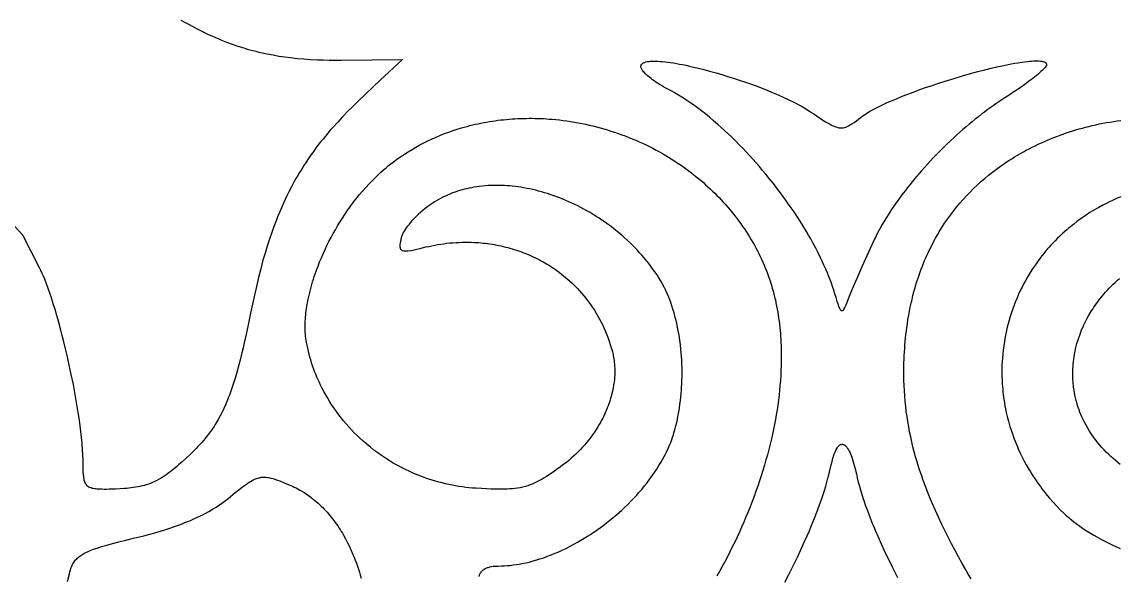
# Model space of a CAD drawing. Extents: x -500 to 500, y -1000 to 1000.
# Drawn here: x -203.5 to 68.2, y 700.5 to 837.6 of the extents above; entities that cross this region are included whole.
import ezdxf

# ---------------------------------------------------------------- set-up
doc = ezdxf.new("R2010")
doc.units = 0
doc.layers.add('APS_GEOMETR_', color=18, linetype='CONTINUOUS')

msp = doc.modelspace()

# ---------------------------------------------------------------- linework, layer by layer
at = {"layer": 'APS_GEOMETR_'}
for points in [[(-164.1, 838.09), (-163.02, 837.48), (-162.09, 836.96), (-161.31, 836.54), (-160.22, 835.96), (-159.76, 835.72), (-158.58, 835.14), (-157.48, 834.62), (-156.48, 834.16), (-155.56, 833.76), (-154.74, 833.41), (-154.01, 833.11), (-152.84, 832.64), (-151.4, 832.12), (-150.5, 831.8), (-149.47, 831.46), (-148.3, 831.1), (-147.67, 830.92), (-147.01, 830.73), (-146.31, 830.54), (-145.58, 830.36), (-144.82, 830.17), (-144.02, 829.98), (-142.74, 829.71), (-141.29, 829.44), (-139.85, 829.19), (-138.4, 828.97), (-136.94, 828.78), (-135.29, 828.6), (-133.63, 828.46), (-131.98, 828.34), (-130.32, 828.26), (-128.85, 828.22), (-127.38, 828.19), (-125.91, 828.18), (-124.43, 828.18), (-116.84, 828.26), (-109.25, 828.36), (-114.73, 823.18), (-120.2, 818), (-120.98, 817.25), (-121.55, 816.7), (-122.82, 815.43), (-124.06, 814.15), (-125.29, 812.84), (-126.5, 811.52), (-127.12, 810.81), (-127.73, 810.09), (-128.33, 809.37), (-128.92, 808.64), (-129.51, 807.91), (-130.09, 807.17), (-130.66, 806.42), (-131.21, 805.66), (-131.84, 804.79), (-132.49, 803.85), (-133.1, 802.94), (-133.67, 802.06), (-134.2, 801.21), (-134.71, 800.39), (-135.18, 799.61), (-135.61, 798.85), (-136.02, 798.13), (-136.4, 797.45), (-136.75, 796.8), (-137.36, 795.61), (-137.87, 794.58), (-138.29, 793.7), (-138.65, 792.92), (-139.2, 791.65), (-139.7, 790.48), (-140.15, 789.41), (-140.53, 788.43), (-141.16, 786.78), (-141.61, 785.54), (-142.19, 783.83), (-142.75, 782.11), (-143.27, 780.39), (-143.78, 778.65), (-144.35, 776.5), (-144.9, 774.34), (-145.42, 772.17), (-145.92, 770), (-146.39, 767.78), (-146.85, 765.56), (-147.35, 763.1), (-147.88, 760.64), (-148.42, 758.19), (-148.71, 756.97), (-149, 755.74), (-149.38, 754.23), (-149.77, 752.72), (-150.18, 751.22), (-150.61, 749.72), (-150.83, 748.97), (-151.07, 748.22), (-151.31, 747.48), (-151.56, 746.75), (-151.82, 746.01), (-152.08, 745.28), (-152.36, 744.55), (-152.65, 743.83), (-153.04, 742.89), (-153.45, 741.97), (-153.89, 741.05), (-154.35, 740.15), (-154.84, 739.26), (-155.09, 738.82), (-155.35, 738.38), (-155.62, 737.95), (-155.89, 737.52), (-156.17, 737.1), (-156.45, 736.68), (-156.84, 736.13), (-157.25, 735.59), (-157.66, 735.06), (-158.08, 734.54), (-158.52, 734.02), (-158.96, 733.51), (-159.42, 733.01), (-159.88, 732.51), (-160.34, 732.02), (-160.82, 731.54), (-161.3, 731.06), (-161.79, 730.59), (-162.77, 729.66), (-163.77, 728.75), (-164.67, 727.97), (-165.13, 727.58), (-165.59, 727.19), (-166.05, 726.81), (-166.52, 726.44), (-167, 726.08), (-167.49, 725.73), (-167.98, 725.39), (-168.48, 725.06), (-168.99, 724.74), (-169.5, 724.44), (-170.03, 724.16), (-170.56, 723.9), (-171.1, 723.65), (-171.65, 723.42), (-172.16, 723.24), (-172.68, 723.06), (-173.2, 722.91), (-173.73, 722.77), (-174.27, 722.65), (-174.8, 722.54), (-175.35, 722.44), (-175.89, 722.36), (-176.44, 722.28), (-176.98, 722.22), (-177.53, 722.16), (-178.08, 722.12), (-179.18, 722.04), (-180.28, 721.99), (-181.84, 721.94), (-182.52, 721.93), (-183.14, 721.93), (-183.69, 721.94), (-184.18, 721.95), (-184.6, 721.97), (-184.95, 722), (-185.23, 722.03), (-185.51, 722.06), (-185.8, 722.12), (-186.08, 722.18), (-186.35, 722.27), (-186.61, 722.37), (-186.74, 722.43), (-186.86, 722.5), (-186.98, 722.58), (-187.09, 722.66), (-187.19, 722.74), (-187.28, 722.83), (-187.45, 723.02), (-187.6, 723.24), (-187.73, 723.46), (-187.85, 723.7), (-187.94, 723.95), (-188.02, 724.2), (-188.07, 724.45), (-188.13, 724.75), (-188.17, 725.04), (-188.24, 725.63), (-188.29, 726.22), (-188.32, 726.82), (-188.34, 728.01), (-188.34, 729.2), (-188.37, 730.45), (-188.43, 731.7), (-188.54, 733.27), (-188.69, 734.84), (-188.85, 736.25), (-189.03, 737.67), (-189.22, 739.08), (-189.42, 740.48), (-189.83, 742.96), (-190.27, 745.43), (-190.73, 747.89), (-191.23, 750.35), (-191.73, 752.66), (-192.21, 754.77), (-192.66, 756.7), (-193.09, 758.44), (-193.48, 759.99), (-193.83, 761.35), (-194.42, 763.52), (-194.83, 764.97), (-195.26, 766.42), (-195.7, 767.86), (-196.16, 769.3), (-196.56, 770.47), (-196.97, 771.63), (-197.39, 772.79), (-197.83, 773.94), (-198.13, 774.66), (-198.44, 775.37), (-198.76, 776.07), (-199.1, 776.77), (-203.23, 784.87), (-218.06, 800.87)], [(-90.26, 700.4), (-90.24, 700.52), (-90.2, 700.65), (-90.15, 700.8), (-90.09, 700.96), (-90.01, 701.12), (-89.9, 701.3), (-89.78, 701.47), (-89.64, 701.65), (-89.46, 701.82), (-89.26, 701.99), (-89.03, 702.16), (-88.77, 702.31), (-88.59, 702.41), (-88.4, 702.49), (-88.21, 702.57), (-88.01, 702.63), (-87.81, 702.69), (-87.61, 702.74), (-87.2, 702.82), (-86.78, 702.88), (-86.36, 702.92), (-85.94, 702.94), (-85.52, 702.95), (-84.76, 702.97), (-83.99, 703), (-83.32, 703.05), (-82.65, 703.1), (-81.81, 703.21), (-81.03, 703.32), (-80.33, 703.43), (-79.69, 703.55), (-78.63, 703.77), (-77.84, 703.95), (-76.89, 704.21), (-76.02, 704.46), (-75.23, 704.71), (-74.52, 704.94), (-73.34, 705.36), (-72.46, 705.69), (-71.46, 706.11), (-70.54, 706.5), (-69.71, 706.88), (-68.96, 707.23), (-68.3, 707.56), (-67.72, 707.86), (-66.8, 708.34), (-65.9, 708.84), (-65.05, 709.34), (-64.24, 709.83), (-63.46, 710.31), (-62.73, 710.78), (-62.04, 711.24), (-61.39, 711.68), (-60.78, 712.1), (-60.2, 712.52), (-59.67, 712.91), (-58.7, 713.64), (-57.89, 714.29), (-57.2, 714.85), (-56.61, 715.35), (-55.59, 716.24), (-54.96, 716.81), (-54.25, 717.46), (-53.48, 718.21), (-52.64, 719.06), (-52.19, 719.52), (-51.74, 720), (-51.26, 720.51), (-50.78, 721.05), (-50.01, 721.93), (-49.32, 722.77), (-48.7, 723.56), (-48.14, 724.29), (-47.65, 724.95), (-47.22, 725.55), (-46.85, 726.09), (-46.27, 726.95), (-45.74, 727.81), (-45.26, 728.61), (-44.85, 729.35), (-44.48, 730.03), (-44.16, 730.63), (-43.89, 731.17), (-43.47, 732.04), (-43.13, 732.83), (-42.83, 733.57), (-42.58, 734.25), (-42.36, 734.86), (-42.17, 735.42), (-42.02, 735.91), (-41.79, 736.7), (-41.56, 737.62), (-41.35, 738.48), (-41.18, 739.26), (-41.04, 739.96), (-40.82, 741.16), (-40.67, 742.05), (-40.54, 743.01), (-40.42, 743.93), (-40.33, 744.81), (-40.24, 745.66), (-40.18, 746.47), (-40.13, 747.24), (-40.08, 747.98), (-40.05, 748.67), (-40.02, 749.96), (-40.02, 751.09), (-40.03, 752.07), (-40.05, 752.89), (-40.11, 754.1), (-40.16, 754.85), (-40.22, 755.71), (-40.31, 756.66), (-40.43, 757.71), (-40.58, 758.87), (-40.77, 760.12), (-40.95, 761.14), (-41.14, 762.09), (-41.32, 762.96), (-41.51, 763.75), (-41.69, 764.47), (-42.01, 765.66), (-42.27, 766.54), (-42.55, 767.39), (-42.83, 768.16), (-43.09, 768.87), (-43.33, 769.5), (-43.77, 770.55), (-44.12, 771.32), (-44.44, 771.99), (-44.76, 772.59), (-45.05, 773.13), (-45.33, 773.62), (-45.82, 774.43), (-46.21, 775.02), (-46.75, 775.79), (-47.23, 776.46), (-48.01, 777.49), (-48.51, 778.14), (-48.73, 778.4), (-49.49, 779.31), (-49.98, 779.87), (-50.54, 780.5), (-51.18, 781.19), (-51.9, 781.94), (-52.71, 782.75), (-53.62, 783.6), (-54.37, 784.29), (-54.97, 784.81), (-55.69, 785.42), (-56.53, 786.11), (-57, 786.49), (-57.5, 786.88), (-58.04, 787.28), (-58.61, 787.7), (-59.22, 788.13), (-59.86, 788.57), (-60.54, 789.03), (-61.26, 789.49), (-62.02, 789.96), (-62.81, 790.44), (-63.57, 790.87), (-64.33, 791.29), (-65.1, 791.7), (-65.87, 792.1), (-66.6, 792.45), (-67.33, 792.8), (-68.06, 793.13), (-68.8, 793.45), (-69.54, 793.76), (-70.29, 794.06), (-71.04, 794.35), (-71.8, 794.62), (-72.67, 794.92), (-73.38, 795.14), (-74.1, 795.36), (-74.82, 795.57), (-75.54, 795.76), (-76.26, 795.95), (-76.98, 796.12), (-77.71, 796.28), (-78.44, 796.43), (-79.28, 796.59), (-79.95, 796.69), (-80.62, 796.79), (-81.3, 796.88), (-81.97, 796.96), (-82.65, 797.03), (-83.32, 797.08), (-84, 797.12), (-84.68, 797.15), (-85.45, 797.17), (-86.12, 797.17), (-86.79, 797.16), (-87.46, 797.13), (-88.13, 797.1), (-88.8, 797.05), (-89.47, 796.99), (-90.14, 796.92), (-90.8, 796.83), (-91.56, 796.71), (-92.15, 796.6), (-92.73, 796.48), (-93.32, 796.35), (-93.9, 796.21), (-94.48, 796.06), (-95.06, 795.89), (-95.63, 795.72), (-96.2, 795.52), (-96.84, 795.29), (-97.48, 795.03), (-98.07, 794.78), (-98.6, 794.53), (-99.07, 794.31), (-99.86, 793.9), (-100.44, 793.58), (-101.29, 793.06), (-101.99, 792.61), (-102.94, 791.94), (-103.61, 791.42), (-104.21, 790.93), (-104.76, 790.46), (-105.24, 790.04), (-105.66, 789.64), (-106.03, 789.29), (-106.6, 788.72), (-106.98, 788.3), (-107.35, 787.88), (-107.71, 787.44), (-108.06, 787), (-108.32, 786.63), (-108.57, 786.25), (-108.81, 785.87), (-109.05, 785.47), (-109.17, 785.22), (-109.28, 784.96), (-109.38, 784.69), (-109.47, 784.42), (-109.61, 783.86), (-109.74, 783.31), (-109.8, 782.95), (-109.86, 782.6), (-109.88, 782.26), (-109.87, 781.92), (-109.84, 781.73), (-109.79, 781.55), (-109.71, 781.4), (-109.61, 781.28), (-109.52, 781.19), (-109.43, 781.12), (-109.28, 781.05), (-109.2, 781.02), (-108.91, 780.97), (-108.61, 780.93), (-108.25, 780.94), (-107.88, 780.97), (-107.13, 781.09), (-106.39, 781.22), (-105.65, 781.39), (-104.92, 781.56), (-103.45, 781.92), (-102.72, 782.08), (-101.98, 782.24), (-101.24, 782.38), (-100.5, 782.51), (-99.75, 782.63), (-99, 782.74), (-98.25, 782.83), (-97.5, 782.91), (-96.75, 782.97), (-95.99, 783.03), (-95.24, 783.07), (-94.48, 783.09), (-93.73, 783.11), (-92.97, 783.11), (-92.22, 783.09), (-91.47, 783.06), (-90.91, 783.03), (-90.36, 782.99), (-89.8, 782.94), (-89.25, 782.89), (-88.69, 782.83), (-88.14, 782.76), (-87.58, 782.68), (-87.03, 782.59), (-86.48, 782.5), (-85.92, 782.4), (-85.37, 782.29), (-84.82, 782.17), (-84.28, 782.04), (-83.73, 781.91), (-83.18, 781.77), (-82.64, 781.62), (-82.1, 781.47), (-81.56, 781.3), (-81.03, 781.13), (-80.5, 780.95), (-79.97, 780.77), (-79.44, 780.57), (-78.92, 780.37), (-78.4, 780.16), (-77.88, 779.95), (-77.37, 779.72), (-76.86, 779.49), (-76.35, 779.25), (-75.85, 779.01), (-75.36, 778.75), (-74.87, 778.49), (-74.38, 778.22), (-73.62, 777.78), (-72.86, 777.32), (-72.12, 776.84), (-71.38, 776.34), (-70.66, 775.82), (-69.95, 775.28), (-69.26, 774.73), (-68.57, 774.15), (-67.9, 773.57), (-67.25, 772.96), (-66.61, 772.34), (-65.99, 771.71), (-65.38, 771.06), (-64.8, 770.4), (-64.23, 769.72), (-63.67, 769.03), (-63.16, 768.36), (-62.67, 767.67), (-62.19, 766.97), (-61.73, 766.26), (-61.28, 765.53), (-60.85, 764.8), (-60.44, 764.05), (-60.04, 763.29), (-59.67, 762.53), (-59.31, 761.76), (-58.97, 760.98), (-58.65, 760.19), (-58.34, 759.39), (-58.06, 758.59), (-57.8, 757.79), (-57.55, 756.98), (-57.42, 756.53), (-57.28, 755.98), (-57.12, 755.35), (-57.05, 755), (-56.98, 754.63), (-56.91, 754.24), (-56.85, 753.83), (-56.8, 753.39), (-56.75, 752.93), (-56.71, 752.45), (-56.69, 751.94), (-56.68, 751.42), (-56.68, 750.87), (-56.7, 750.36), (-56.73, 749.79), (-56.78, 749.17), (-56.86, 748.5), (-56.96, 747.78), (-57.1, 747.01), (-57.27, 746.21), (-57.47, 745.36), (-57.59, 744.92), (-57.72, 744.47), (-57.86, 744.02), (-58.01, 743.55), (-58.17, 743.08), (-58.35, 742.6), (-58.54, 742.11), (-58.74, 741.61), (-58.95, 741.11), (-59.18, 740.6), (-59.42, 740.08), (-59.68, 739.56), (-59.96, 739.03), (-60.25, 738.5), (-60.55, 737.96), (-60.88, 737.42), (-61.29, 736.75), (-61.72, 736.1), (-62.17, 735.45), (-62.64, 734.82), (-63.11, 734.19), (-63.61, 733.58), (-64.12, 732.97), (-64.64, 732.38), (-65.18, 731.8), (-65.73, 731.23), (-66.29, 730.68), (-66.87, 730.14), (-67.45, 729.62), (-68.05, 729.11), (-68.66, 728.61), (-69.28, 728.13), (-70.48, 727.24), (-71.08, 726.81), (-71.69, 726.38), (-72.31, 725.96), (-72.93, 725.55), (-73.56, 725.15), (-74.2, 724.75), (-74.67, 724.47), (-75.16, 724.2), (-75.65, 723.93), (-76.14, 723.68), (-76.65, 723.45), (-77.16, 723.23), (-77.67, 723.03), (-78.2, 722.84), (-78.82, 722.65), (-79.45, 722.49), (-80.09, 722.35), (-80.74, 722.24), (-81.39, 722.15), (-82.04, 722.08), (-82.7, 722.03), (-83.35, 721.99), (-83.93, 721.97), (-84.62, 721.96), (-85.42, 721.96), (-86.33, 721.97), (-87.35, 722), (-88.47, 722.05), (-89.7, 722.11), (-91.04, 722.19), (-91.89, 722.26), (-92.73, 722.33), (-93.57, 722.43), (-94.42, 722.54), (-95.26, 722.66), (-96.1, 722.8), (-96.93, 722.95), (-97.77, 723.12), (-98.6, 723.31), (-99.43, 723.51), (-100.25, 723.72), (-101.07, 723.95), (-101.88, 724.19), (-102.69, 724.45), (-103.49, 724.72), (-104.29, 725.01), (-105.35, 725.42), (-106.41, 725.86), (-107.46, 726.33), (-108.49, 726.82), (-109.52, 727.34), (-110.53, 727.88), (-111.53, 728.45), (-112.51, 729.04), (-113.48, 729.66), (-114.44, 730.3), (-115.38, 730.96), (-116.3, 731.65), (-117.2, 732.35), (-118.09, 733.08), (-118.95, 733.83), (-119.79, 734.6), (-120.5, 735.27), (-121.19, 735.96), (-121.87, 736.66), (-122.53, 737.38), (-123.18, 738.12), (-123.81, 738.87), (-124.43, 739.63), (-125.03, 740.41), (-125.61, 741.19), (-126.17, 742), (-126.72, 742.81), (-127.25, 743.63), (-127.76, 744.47), (-128.25, 745.31), (-128.72, 746.17), (-129.17, 747.03), (-129.5, 747.7), (-129.82, 748.37), (-130.13, 749.05), (-130.43, 749.74), (-130.71, 750.43), (-130.99, 751.13), (-131.25, 751.83), (-131.5, 752.54), (-131.73, 753.25), (-131.96, 753.96), (-132.17, 754.68), (-132.36, 755.4), (-132.55, 756.12), (-132.71, 756.85), (-132.87, 757.58), (-133.01, 758.31), (-133.09, 758.83), (-133.17, 759.34), (-133.23, 759.86), (-133.27, 760.38), (-133.31, 760.91), (-133.33, 761.43), (-133.34, 761.96), (-133.34, 762.48), (-133.33, 763.01), (-133.31, 763.53), (-133.28, 764.06), (-133.24, 764.58), (-133.2, 765.1), (-133.14, 765.62), (-133.08, 766.14), (-133, 766.66), (-132.9, 767.33), (-132.78, 768.01), (-132.66, 768.68), (-132.52, 769.35), (-132.37, 770.02), (-132.21, 770.68), (-132.05, 771.34), (-131.87, 772.01), (-131.68, 772.66), (-131.49, 773.32), (-131.29, 773.97), (-131.07, 774.63), (-130.85, 775.27), (-130.63, 775.92), (-130.39, 776.56), (-130.15, 777.2), (-129.75, 778.23), (-129.32, 779.25), (-128.88, 780.26), (-128.42, 781.27), (-127.94, 782.27), (-127.45, 783.26), (-126.94, 784.25), (-126.41, 785.22), (-125.86, 786.19), (-125.3, 787.14), (-124.73, 788.09), (-124.13, 789.03), (-123.52, 789.95), (-122.9, 790.87), (-122.26, 791.77), (-121.61, 792.66), (-121.19, 793.22), (-120.77, 793.76), (-120.35, 794.28), (-119.94, 794.79), (-119.12, 795.76), (-118.32, 796.67), (-117.53, 797.53), (-116.76, 798.33), (-116.01, 799.07), (-115.29, 799.77), (-114.59, 800.41), (-113.92, 801), (-113.27, 801.55), (-112.67, 802.05), (-112.09, 802.5), (-111.56, 802.91), (-110.61, 803.62), (-109.7, 804.26), (-108.77, 804.88), (-107.84, 805.49), (-106.88, 806.07), (-105.92, 806.63), (-104.94, 807.17), (-103.94, 807.69), (-102.94, 808.19), (-101.93, 808.67), (-100.91, 809.12), (-99.87, 809.56), (-98.83, 809.97), (-97.79, 810.36), (-96.73, 810.73), (-95.67, 811.08), (-94.61, 811.4), (-93.93, 811.6), (-93.25, 811.78), (-92.57, 811.96), (-91.89, 812.13), (-91.2, 812.29), (-90.51, 812.44), (-89.82, 812.58), (-89.12, 812.72), (-88.43, 812.85), (-87.73, 812.96), (-87.03, 813.07), (-86.33, 813.18), (-85.63, 813.27), (-84.92, 813.36), (-84.22, 813.43), (-83.51, 813.5), (-82.81, 813.56), (-82.1, 813.62), (-81.39, 813.66), (-80.68, 813.7), (-79.97, 813.73), (-79.27, 813.75), (-78.56, 813.76), (-77.85, 813.77), (-77.14, 813.77), (-76.43, 813.76), (-75.73, 813.74), (-75.02, 813.72), (-74.32, 813.68), (-73.61, 813.64), (-72.91, 813.59), (-72.21, 813.54), (-71.29, 813.45), (-70.37, 813.36), (-69.45, 813.24), (-68.53, 813.12), (-67.61, 812.98), (-66.69, 812.83), (-65.77, 812.67), (-64.86, 812.49), (-63.94, 812.3), (-63.03, 812.1), (-62.12, 811.88), (-61.22, 811.65), (-60.31, 811.41), (-59.41, 811.16), (-58.52, 810.9), (-57.62, 810.62), (-56.73, 810.33), (-55.85, 810.03), (-54.97, 809.71), (-54.09, 809.39), (-53.22, 809.05), (-52.36, 808.7), (-51.5, 808.33), (-50.64, 807.96), (-49.79, 807.58), (-48.95, 807.18), (-48.11, 806.77), (-47.29, 806.35), (-46.46, 805.92), (-45.65, 805.48), (-44.84, 805.02), (-44.04, 804.56), (-43.39, 804.17), (-42.74, 803.77), (-42.1, 803.36), (-41.46, 802.94), (-40.82, 802.52), (-40.19, 802.08), (-39.57, 801.64), (-38.95, 801.2), (-38.33, 800.74), (-37.72, 800.28), (-37.11, 799.8), (-36.51, 799.32), (-35.92, 798.84), (-35.33, 798.34), (-34.75, 797.84), (-34.18, 797.33), (-33.61, 796.82), (-33.04, 796.3), (-32.49, 795.77), (-31.94, 795.23), (-31.4, 794.69), (-30.86, 794.14), (-30.33, 793.58), (-29.81, 793.02), (-29.3, 792.45), (-28.8, 791.88), (-28.3, 791.3), (-27.81, 790.71), (-27.33, 790.12), (-26.86, 789.52), (-26.4, 788.91), (-25.95, 788.3), (-25.49, 787.67), (-25.04, 787.03), (-24.59, 786.38), (-24.16, 785.73), (-23.74, 785.07), (-23.32, 784.4), (-22.91, 783.73), (-22.51, 783.05), (-22.13, 782.37), (-21.75, 781.68), (-21.38, 780.99), (-21.02, 780.29), (-20.68, 779.58), (-20.34, 778.88), (-20.01, 778.16), (-19.7, 777.45), (-19.41, 776.75), (-19.13, 776.05), (-18.86, 775.34), (-18.6, 774.63), (-18.35, 773.92), (-18.12, 773.2), (-17.89, 772.47), (-17.68, 771.74), (-17.48, 771.01), (-17.28, 770.28), (-17.1, 769.54), (-16.93, 768.8), (-16.77, 768.06), (-16.62, 767.31), (-16.47, 766.56), (-16.34, 765.81), (-16.22, 765.06), (-16.11, 764.3), (-16, 763.55), (-15.91, 762.79), (-15.82, 762.03), (-15.75, 761.27), (-15.68, 760.51), (-15.62, 759.75), (-15.57, 758.99), (-15.53, 758.23), (-15.5, 757.47), (-15.47, 756.71), (-15.46, 755.96), (-15.45, 755.2), (-15.45, 754.44), (-15.46, 753.69), (-15.49, 752.47), (-15.53, 751.26), (-15.6, 750.05), (-15.68, 748.84), (-15.78, 747.63), (-15.89, 746.42), (-16.02, 745.21), (-16.17, 744), (-16.33, 742.8), (-16.51, 741.6), (-16.71, 740.4), (-16.92, 739.2), (-17.14, 738.01), (-17.38, 736.82), (-17.64, 735.63), (-17.9, 734.45), (-18.22, 733.13), (-18.55, 731.82), (-18.89, 730.51), (-19.25, 729.2), (-19.63, 727.9), (-20.02, 726.6), (-20.43, 725.31), (-20.85, 724.02), (-21.29, 722.73), (-21.74, 721.45), (-22.21, 720.17), (-22.68, 718.9), (-23.18, 717.63), (-23.68, 716.36), (-24.2, 715.11), (-24.74, 713.85), (-25.28, 712.6), (-25.84, 711.36), (-26.41, 710.12), (-26.99, 708.89), (-27.59, 707.67), (-28.19, 706.45), (-28.81, 705.24), (-29.44, 704.03), (-30.08, 702.83), (-30.73, 701.64), (-31.39, 700.45)], [(31.52, 699.78), (30.85, 700.93), (30.24, 701.99), (29.34, 703.58), (28.45, 705.19), (27.57, 706.81), (26.71, 708.43), (25.86, 710.07), (25.04, 711.71), (24.23, 713.37), (23.45, 715.03), (22.69, 716.71), (21.96, 718.39), (21.25, 720.09), (20.91, 720.94), (20.57, 721.8), (20.24, 722.66), (19.92, 723.52), (19.61, 724.38), (19.31, 725.24), (19.01, 726.11), (18.72, 726.98), (18.44, 727.86), (18.17, 728.73), (17.81, 729.96), (17.47, 731.19), (17.15, 732.43), (16.85, 733.67), (16.58, 734.92), (16.32, 736.18), (16.08, 737.44), (15.86, 738.7), (15.67, 739.97), (15.49, 741.24), (15.34, 742.51), (15.21, 743.78), (15.1, 745.06), (15.02, 746.33), (14.95, 747.61), (14.91, 748.88), (14.9, 749.76), (14.89, 750.64), (14.89, 751.52), (14.9, 752.4), (14.92, 753.27), (14.95, 754.15), (14.99, 755.03), (15.03, 755.91), (15.09, 756.79), (15.15, 757.66), (15.23, 758.54), (15.31, 759.41), (15.41, 760.29), (15.51, 761.16), (15.62, 762.03), (15.75, 762.9), (15.91, 763.97), (16.09, 765.01), (16.28, 766.03), (16.48, 767.03), (16.7, 768.01), (16.92, 768.96), (17.15, 769.88), (17.38, 770.79), (17.63, 771.67), (17.88, 772.53), (18.14, 773.36), (18.4, 774.18), (18.67, 774.96), (18.94, 775.73), (19.21, 776.47), (19.49, 777.19), (19.76, 777.89), (20.04, 778.57), (20.32, 779.22), (20.6, 779.85), (20.88, 780.46), (21.15, 781.04), (21.7, 782.15), (22.22, 783.16), (22.73, 784.09), (23.21, 784.93), (23.66, 785.68), (24.31, 786.74), (24.99, 787.78), (25.69, 788.8), (26.42, 789.81), (27.17, 790.81), (27.95, 791.79), (28.75, 792.75), (29.57, 793.69), (30.41, 794.61), (31.28, 795.51), (32.16, 796.39), (33.06, 797.26), (33.98, 798.09), (34.92, 798.91), (35.88, 799.7), (36.85, 800.47), (37.51, 800.97), (38.17, 801.46), (38.84, 801.94), (39.52, 802.41), (40.21, 802.88), (40.9, 803.33), (41.6, 803.77), (42.31, 804.21), (43.02, 804.63), (43.74, 805.05), (44.47, 805.45), (45.2, 805.85), (45.93, 806.24), (46.67, 806.62), (47.42, 806.98), (48.17, 807.34), (48.93, 807.69), (49.69, 808.03), (50.45, 808.36), (51.22, 808.68), (51.99, 808.99), (52.77, 809.3), (53.55, 809.59), (54.33, 809.87), (55.11, 810.14), (55.9, 810.4), (56.69, 810.66), (57.49, 810.9), (58.28, 811.13), (59.08, 811.35), (59.87, 811.57), (60.67, 811.77), (61.54, 811.98), (62.41, 812.18), (63.28, 812.36), (64.16, 812.53), (65.04, 812.7), (65.92, 812.85), (66.81, 812.99), (67.7, 813.11), (68.59, 813.23)], [(68.6, 794.36), (67.7, 793.99), (66.55, 793.46), (65.84, 793.12), (65.03, 792.72), (64.14, 792.26), (63.16, 791.72), (62.64, 791.43), (62.11, 791.11), (61.55, 790.78), (60.97, 790.42), (60.06, 789.83), (59.05, 789.14), (58.43, 788.7), (57.73, 788.19), (56.96, 787.6), (56.12, 786.93), (55.68, 786.56), (55.23, 786.17), (54.76, 785.76), (54.27, 785.32), (53.5, 784.6), (52.96, 784.08), (52.33, 783.45), (51.62, 782.7), (51.23, 782.29), (50.83, 781.84), (50.41, 781.36), (49.97, 780.85), (49.52, 780.3), (49.06, 779.72), (48.59, 779.11), (48.11, 778.46), (47.62, 777.78), (47.12, 777.05), (46.58, 776.24), (46.06, 775.41), (45.56, 774.58), (45.07, 773.73), (44.6, 772.87), (44.15, 772), (43.72, 771.12), (43.3, 770.23), (42.91, 769.33), (42.53, 768.42), (42.17, 767.51), (41.84, 766.59), (41.52, 765.67), (41.22, 764.73), (40.94, 763.8), (40.69, 762.86), (40.48, 762.05), (40.21, 760.84), (39.98, 759.66), (39.78, 758.53), (39.61, 757.45), (39.48, 756.4), (39.37, 755.41), (39.28, 754.46), (39.22, 753.55), (39.18, 752.7), (39.16, 751.89), (39.15, 751.13), (39.16, 750.42), (39.17, 749.76), (39.2, 749.14), (39.26, 748.08), (39.3, 747.39), (39.36, 746.7), (39.43, 746.02), (39.51, 745.33), (39.6, 744.65), (39.7, 743.96), (39.81, 743.28), (39.93, 742.6), (40.07, 741.86), (40.26, 740.97), (40.49, 739.95), (40.63, 739.39), (40.78, 738.8), (40.95, 738.18), (41.14, 737.53), (41.35, 736.85), (41.59, 736.14), (41.84, 735.4), (42.12, 734.63), (42.43, 733.83), (42.76, 733.01), (42.99, 732.48), (43.21, 731.96), (43.69, 730.92), (44.19, 729.9), (44.71, 728.88), (45.19, 728.03), (45.66, 727.21), (46.12, 726.43), (46.58, 725.7), (47.02, 725), (47.46, 724.35), (47.88, 723.73), (48.3, 723.15), (48.69, 722.6), (49.07, 722.1), (49.78, 721.19), (50.41, 720.42), (50.95, 719.77), (51.82, 718.79), (52.72, 717.84), (53.63, 716.9), (54.56, 715.98), (54.99, 715.58), (55.42, 715.19), (55.86, 714.81), (56.3, 714.44), (56.97, 713.91), (57.56, 713.46), (58.49, 712.78), (59.1, 712.36), (59.36, 712.19), (60.28, 711.6), (61.13, 711.07), (61.92, 710.6), (62.64, 710.18), (63.86, 709.5), (64.78, 709.01), (65.93, 708.43), (66.66, 708.08), (67.5, 707.69), (68.44, 707.26)], [(68.47, 728.12), (67.86, 728.6), (67.26, 729.09), (66.68, 729.59), (66.1, 730.1), (65.54, 730.63), (64.99, 731.17), (64.46, 731.73), (63.94, 732.29), (63.43, 732.87), (62.94, 733.46), (62.47, 734.06), (62.17, 734.45), (61.88, 734.84), (61.34, 735.62), (60.85, 736.37), (60.4, 737.11), (59.99, 737.83), (59.62, 738.53), (59.28, 739.2), (58.98, 739.86), (58.72, 740.48), (58.48, 741.07), (58.27, 741.64), (58.08, 742.17), (57.92, 742.67), (57.78, 743.13), (57.56, 743.95), (57.41, 744.55), (57.26, 745.22), (57.12, 745.97), (56.99, 746.78), (56.93, 747.21), (56.88, 747.66), (56.83, 748.12), (56.79, 748.6), (56.76, 749.09), (56.73, 749.6), (56.72, 750.12), (56.72, 750.66), (56.72, 751.21), (56.74, 751.77), (56.77, 752.34), (56.82, 752.93), (56.88, 753.53), (56.95, 754.14), (57.04, 754.77), (57.15, 755.4), (57.27, 756.04), (57.41, 756.7), (57.57, 757.36), (57.75, 758.04), (57.95, 758.72), (58.17, 759.42), (58.42, 760.12), (58.69, 760.83), (58.91, 761.38), (59.17, 761.99), (59.47, 762.65), (59.81, 763.35), (60.2, 764.1), (60.63, 764.89), (61.12, 765.71), (61.38, 766.14), (61.66, 766.57), (61.95, 767.01), (62.26, 767.46), (62.58, 767.91), (62.91, 768.37), (63.26, 768.83), (63.63, 769.3), (64.02, 769.77), (64.42, 770.25), (64.83, 770.73), (65.27, 771.21), (65.72, 771.7), (66.19, 772.19), (66.68, 772.68), (67.19, 773.17), (67.72, 773.66), (68.26, 774.16)], [(-14.58, 698.99), (-13.61, 700.88), (-12.77, 702.54), (-12.06, 703.97), (-11.48, 705.16), (-10.69, 706.83), (-10.36, 707.53), (-9.68, 709.03), (-9.06, 710.42), (-8.51, 711.7), (-8.03, 712.85), (-7.23, 714.8), (-6.65, 716.26), (-6.21, 717.45), (-5.83, 718.49), (-5.26, 720.13), (-4.91, 721.18), (-4.77, 721.62), (-4.44, 722.72), (-4.15, 723.74), (-3.9, 724.67), (-3.68, 725.51), (-3.33, 726.94), (-3.09, 728.01), (-2.9, 728.83), (-2.79, 729.23), (-2.68, 729.64), (-2.56, 730.04), (-2.42, 730.44), (-2.28, 730.83), (-2.13, 731.22), (-1.99, 731.53), (-1.84, 731.81), (-1.7, 732.06), (-1.56, 732.28), (-1.42, 732.47), (-1.29, 732.63), (-1.16, 732.75), (-1.05, 732.85), (-0.93, 732.94), (-0.82, 733), (-0.7, 733.04), (-0.59, 733.07), (-0.48, 733.09), (-0.38, 733.09), (-0.28, 733.08), (-0.19, 733.07), (-0.03, 733.02), (0.1, 732.96), (0.22, 732.89), (0.3, 732.83), (0.39, 732.76), (0.57, 732.57), (0.76, 732.34), (0.96, 732.06), (1.16, 731.74), (1.36, 731.37), (1.57, 730.96), (1.76, 730.5), (1.98, 729.93), (2.18, 729.35), (2.37, 728.76), (2.54, 728.17), (2.7, 727.58), (2.85, 726.98), (3.13, 725.79), (3.36, 724.76), (3.61, 723.73), (3.88, 722.71), (4.13, 721.82), (4.55, 720.43), (4.83, 719.56), (4.96, 719.19), (5.43, 717.85), (5.86, 716.68), (6.55, 714.86), (7, 713.71), (7.2, 713.23), (7.84, 711.7), (8.42, 710.36), (9.35, 708.27), (9.95, 706.96), (10.21, 706.41), (11.15, 704.47), (11.98, 702.79), (13.3, 700.15)], [(-192.16, 699.09), (-191.71, 700.99), (-191.59, 701.5), (-191.45, 702.01), (-191.36, 702.31), (-191.26, 702.61), (-191.14, 702.9), (-191.01, 703.19), (-190.87, 703.47), (-190.71, 703.74), (-190.54, 704.01), (-190.35, 704.26), (-190.17, 704.48), (-189.98, 704.69), (-189.78, 704.89), (-189.56, 705.08), (-189.34, 705.26), (-189.11, 705.43), (-188.87, 705.6), (-188.63, 705.75), (-188.38, 705.9), (-188.12, 706.05), (-187.61, 706.31), (-187.08, 706.56), (-186.55, 706.78), (-186.18, 706.93), (-185.76, 707.09), (-184.82, 707.41), (-183.72, 707.76), (-182.46, 708.12), (-181.05, 708.51), (-179.48, 708.92), (-177.75, 709.36), (-175.87, 709.81), (-173.27, 710.44), (-171.82, 710.83), (-170.56, 711.18), (-169.48, 711.49), (-168.59, 711.76), (-167.35, 712.15), (-166.83, 712.32), (-165.68, 712.73), (-164.68, 713.09), (-163.82, 713.41), (-163.11, 713.69), (-162.14, 714.09), (-161.73, 714.26), (-160.57, 714.78), (-159.43, 715.33), (-158.3, 715.9), (-157.18, 716.49), (-156.28, 717.01), (-155.4, 717.55), (-154.53, 718.12), (-153.68, 718.71), (-153.04, 719.2), (-152.4, 719.69), (-150.65, 721.12), (-149.77, 721.82), (-148.87, 722.52), (-148.37, 722.89), (-147.9, 723.22), (-147.47, 723.52), (-147.07, 723.77), (-146.71, 723.99), (-146.38, 724.17), (-146.09, 724.32), (-145.85, 724.44), (-145.64, 724.52), (-145.39, 724.62), (-145.09, 724.72), (-144.75, 724.81), (-144.56, 724.85), (-144.37, 724.89), (-144.16, 724.91), (-143.94, 724.93), (-143.71, 724.95), (-143.47, 724.95), (-143.22, 724.94), (-142.97, 724.92), (-142.68, 724.89), (-142.39, 724.84), (-142.11, 724.79), (-141.83, 724.73), (-141.27, 724.58), (-140.72, 724.41), (-140.17, 724.22), (-139.62, 724.01), (-138.54, 723.58), (-137.96, 723.34), (-137.27, 723.06), (-136.48, 722.71), (-136.05, 722.5), (-135.6, 722.28), (-135.13, 722.03), (-134.64, 721.76), (-134.13, 721.46), (-133.6, 721.14), (-133.06, 720.79), (-132.51, 720.4), (-131.94, 719.99), (-131.36, 719.54), (-130.95, 719.21), (-130.55, 718.87), (-130.15, 718.52), (-129.76, 718.16), (-129.38, 717.8), (-129, 717.42), (-128.63, 717.04), (-128.26, 716.65), (-127.91, 716.26), (-127.56, 715.86), (-127.21, 715.45), (-126.87, 715.04), (-126.54, 714.62), (-126.22, 714.19), (-125.9, 713.76), (-125.59, 713.32), (-125.29, 712.88), (-124.99, 712.43), (-124.7, 711.98), (-124.41, 711.53), (-124.13, 711.07), (-123.86, 710.61), (-123.34, 709.67), (-122.84, 708.72), (-122.37, 707.76), (-121.93, 706.8), (-121.51, 705.83), (-121.22, 705.11), (-120.93, 704.39), (-120.66, 703.67), (-120.4, 702.94), (-120.15, 702.21), (-119.91, 701.47), (-119.68, 700.74), (-119.46, 699.99)]]:
    msp.add_lwpolyline(points, dxfattribs=at)
msp.add_lwpolyline([(-43.55, 820.99), (-44.03, 821.25), (-44.58, 821.55), (-45.11, 821.86), (-45.6, 822.16), (-46.07, 822.46), (-46.52, 822.75), (-46.94, 823.04), (-47.33, 823.32), (-47.69, 823.59), (-48.03, 823.86), (-48.35, 824.12), (-48.64, 824.37), (-48.9, 824.62), (-49.14, 824.85), (-49.35, 825.07), (-49.54, 825.28), (-49.7, 825.48), (-49.81, 825.62), (-49.92, 825.77), (-50.02, 825.93), (-50.1, 826.1), (-50.17, 826.27), (-50.21, 826.44), (-50.23, 826.53), (-50.23, 826.62), (-50.22, 826.7), (-50.21, 826.79), (-50.18, 826.88), (-50.14, 826.97), (-50.09, 827.05), (-50.04, 827.13), (-49.97, 827.2), (-49.9, 827.27), (-49.73, 827.4), (-49.55, 827.51), (-49.36, 827.59), (-49.16, 827.67), (-48.96, 827.72), (-48.64, 827.79), (-48.29, 827.84), (-47.89, 827.88), (-47.47, 827.91), (-47.01, 827.92), (-46.52, 827.91), (-45.99, 827.89), (-45.43, 827.86), (-44.85, 827.81), (-44.22, 827.75), (-43.57, 827.67), (-42.89, 827.57), (-42.18, 827.47), (-41.44, 827.34), (-40.68, 827.2), (-39.88, 827.05), (-39.12, 826.89), (-38.21, 826.7), (-37.16, 826.46), (-35.98, 826.18), (-34.66, 825.85), (-33.21, 825.46), (-31.62, 825.02), (-29.9, 824.51), (-28.41, 824.06), (-27, 823.61), (-25.64, 823.16), (-24.35, 822.72), (-23.12, 822.29), (-21.95, 821.86), (-20.84, 821.44), (-19.8, 821.03), (-18.81, 820.64), (-17.89, 820.26), (-17.03, 819.89), (-16.22, 819.54), (-14.79, 818.9), (-13.59, 818.33), (-12.54, 817.82), (-11.88, 817.49), (-11.14, 817.1), (-10.32, 816.65), (-9.42, 816.12), (-8.46, 815.53), (-7.95, 815.2), (-7.43, 814.85), (-5.42, 813.51), (-4.49, 812.92), (-3.55, 812.36), (-3.02, 812.08), (-2.48, 811.82), (-2.23, 811.72), (-1.98, 811.63), (-1.72, 811.55), (-1.47, 811.48), (-1.22, 811.43), (-1, 811.41), (-0.65, 811.38), (-0.43, 811.39), (-0.34, 811.4), (-0.07, 811.44), (0.16, 811.49), (0.53, 811.59), (0.75, 811.68), (0.84, 811.72), (1.15, 811.87), (1.45, 812.03), (1.74, 812.2), (2.04, 812.38), (2.59, 812.76), (3.13, 813.15), (3.78, 813.64), (4.43, 814.13), (5.09, 814.6), (5.42, 814.83), (5.76, 815.04), (6.41, 815.43), (7.13, 815.84), (7.93, 816.27), (8.8, 816.71), (9.75, 817.16), (10.77, 817.64), (11.86, 818.12), (13.03, 818.62), (14.28, 819.13), (15.6, 819.65), (16.99, 820.18), (18.46, 820.72), (20, 821.27), (21.62, 821.83), (23.31, 822.39), (25.08, 822.96), (27.31, 823.65), (29.4, 824.27), (31.37, 824.83), (33.21, 825.33), (34.92, 825.77), (36.49, 826.15), (37.94, 826.49), (39.24, 826.77), (40.41, 827.02), (41.45, 827.22), (42.35, 827.38), (43.11, 827.51), (44.21, 827.68), (44.74, 827.75), (45.63, 827.86), (46.08, 827.91), (46.53, 827.94), (46.98, 827.97), (47.43, 827.99), (47.88, 827.99), (48.33, 827.97), (48.7, 827.94), (48.88, 827.92), (49.07, 827.89), (49.25, 827.86), (49.42, 827.81), (49.6, 827.75), (49.76, 827.67), (49.87, 827.61), (49.94, 827.56), (50.01, 827.51), (50.08, 827.44), (50.14, 827.35), (50.18, 827.25), (50.21, 827.14), (50.21, 827.06), (50.19, 826.97), (50.17, 826.88), (50.13, 826.78), (50.07, 826.68), (50.01, 826.58), (49.84, 826.36), (49.63, 826.12), (49.39, 825.87), (49.13, 825.6), (48.83, 825.33), (48.65, 825.16), (48.25, 824.81), (47.64, 824.31), (46.82, 823.65), (46.32, 823.27), (45.76, 822.85), (45.15, 822.4), (44.47, 821.91), (43.74, 821.4), (42.95, 820.85), (42.09, 820.28), (41.17, 819.68), (39.88, 818.85), (39.14, 818.37), (38.41, 817.87), (37.68, 817.37), (36.96, 816.87), (36.24, 816.35), (35.53, 815.83), (34.82, 815.31), (34.12, 814.77), (33.34, 814.16), (32.57, 813.54), (31.8, 812.91), (31.04, 812.28), (30.28, 811.64), (29.53, 810.99), (28.78, 810.34), (28.04, 809.68), (27.34, 809.04), (26.52, 808.28), (25.57, 807.38), (24.51, 806.35), (23.35, 805.19), (22.73, 804.55), (22.08, 803.87), (21.41, 803.16), (20.72, 802.41), (20.01, 801.62), (19.27, 800.79), (18.1, 799.44), (17.52, 798.75), (16.95, 798.05), (16.38, 797.34), (15.82, 796.63), (15.26, 795.92), (14.71, 795.2), (14.17, 794.47), (13.63, 793.74), (12.74, 792.48), (11.87, 791.2), (11.03, 789.9), (10.2, 788.59), (9.55, 787.49), (8.93, 786.38), (8.32, 785.25), (7.75, 784.11), (7.62, 783.86), (7.47, 783.53), (6.1, 780.6), (4.45, 776.97), (3.21, 774.15), (1.98, 771.31), (1.49, 770.1), (1.01, 768.88), (0.67, 767.96), (0.49, 767.51), (0.3, 767.06), (0.15, 766.74), (0.01, 766.49), (-0.12, 766.3), (-0.18, 766.22), (-0.24, 766.17), (-0.3, 766.13), (-0.36, 766.1), (-0.42, 766.09), (-0.48, 766.1), (-0.53, 766.11), (-0.58, 766.13), (-0.67, 766.2), (-0.75, 766.28), (-0.81, 766.36), (-0.86, 766.45), (-0.97, 766.66), (-1.08, 766.92), (-1.2, 767.23), (-1.33, 767.59), (-1.6, 768.43), (-1.91, 769.45), (-2.17, 770.34), (-2.44, 771.22), (-2.76, 772.15), (-3.04, 772.95), (-3.51, 774.21), (-3.82, 775), (-3.96, 775.33), (-4.44, 776.45), (-4.89, 777.46), (-5.32, 778.39), (-5.71, 779.22), (-6.4, 780.61), (-6.93, 781.64), (-7.57, 782.82), (-8.17, 783.9), (-8.72, 784.88), (-9.24, 785.76), (-10.13, 787.22), (-10.8, 788.31), (-11.56, 789.47), (-12.3, 790.58), (-13.02, 791.63), (-13.72, 792.64), (-14.39, 793.59), (-15.05, 794.49), (-15.68, 795.35), (-16.28, 796.15), (-17.41, 797.61), (-18.42, 798.88), (-19.31, 799.97), (-20.07, 800.88), (-20.87, 801.81), (-21.68, 802.73), (-22.5, 803.65), (-23.32, 804.56), (-24.16, 805.46), (-25, 806.35), (-25.86, 807.23), (-26.72, 808.1), (-27.72, 809.08), (-28.66, 809.98), (-29.53, 810.79), (-30.33, 811.51), (-31.07, 812.17), (-32.31, 813.24), (-33.26, 814.03), (-34.26, 814.84), (-35.15, 815.53), (-35.91, 816.11), (-36.56, 816.59), (-37.46, 817.24), (-37.84, 817.51), (-38.81, 818.16), (-39.7, 818.75), (-40.53, 819.27), (-41.29, 819.72), (-41.97, 820.12), (-42.58, 820.46)], close=True, dxfattribs=at)

doc.saveas('drawing.dxf')
